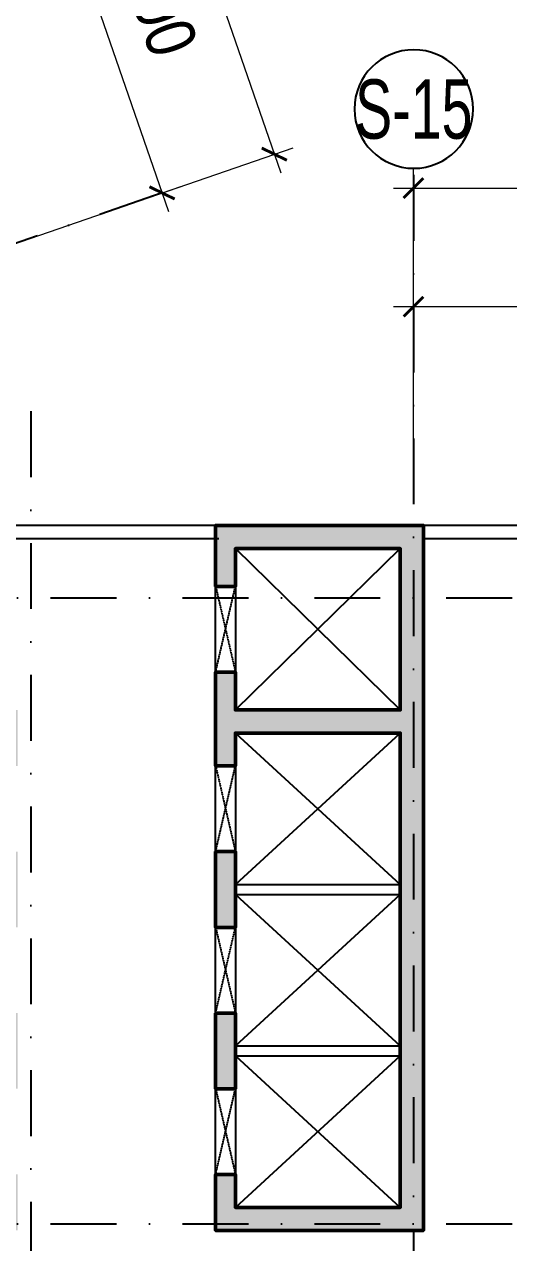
# Model space of a CAD drawing. Header units: millimetres. Extents: x -146681 to 1327256, y -72704 to 46237.
# Drawn here: x 695215 to 702558, y -22349 to -3857 of the extents above; entities that cross this region are included whole.
import ezdxf
from ezdxf.enums import TextEntityAlignment as Align

# ---------------------------------------------------------------- set-up
doc = ezdxf.new("R2010")
doc.units = ezdxf.units.MM
doc.header["$MEASUREMENT"] = 0
doc.linetypes.add('DASHDOT', pattern=[1, 0.5, -0.25, 0, -0.25])
doc.linetypes.add('DASHED', pattern=[4.5, 3, -1.5])
for name, color, linetype in [('AUDIT_I_220807103235-17', 50, 'Continuous'), ('ccu11-Khuat', 9, 'DASHED'), ('ccu11-Manh', 8, 'Continuous'), ('KT-Dim', 8, 'Continuous'), ('KT-Hatch', 251, 'Continuous'), ('KT-Luoi truc South Tower', 8, 'DASHDOT'), ('Xref_ST_MBDV Cot vach 30.7.2022|Xref_ST_MBDV Cot vach 30.7.2022|Xref_ST_MBDV Cot vach 30.7.2022|Xref_ST_MBDV Cot vach 30.7.2022|A-GRID-SYM', 50, 'Continuous')]:
    doc.layers.add(name, color=color, linetype=linetype)
doc.layers.add('KT-Kich thuoc', color=159, linetype='Continuous', lineweight=18)
doc.layers.add('ST_MBDV Cot vach 220805$0$Xref_ST_MBDV Cot vach 30.7.2022$0$KT-Net cot vach', color=6, linetype='Continuous', lineweight=50)
doc.styles.add('Arial Narrow', font='ARIALN.TTF')
doc.styles.add('HBA-Text', font='GOTHIC.TTF')
doc.dimstyles.new('CCU_1-300', dxfattribs={"dimscale": 300, "dimtxt": 2.5, "dimasz": 1, "dimexe": 1, "dimexo": 2, "dimgap": 0.5, "dimtad": 1, "dimdec": 0, "dimdsep": 46, "dimtxsty": 'Arial Narrow', "dimblk": 'ARCHTICK', "dimcen": -1, "dimdle": 1, "dimclrd": 256, "dimclre": 256, "dimclrt": 3, "dimadec": 0, "dimazin": 2, "dimtfac": 0.1, "dimtdec": 0, "dimtix": 1, "dimtmove": 2, "dimatfit": 1, "dimfxl": 1, "dimtvp": 0.833333, "dimtolj": 1, "dimtzin": 12, "dimarcsym": 0})

# ---------------------------------------------------------------- blocks, each defined once
blk = doc.blocks.new('_ArchTick')
at = {"color": 0, "const_width": 0.15}
blk.add_lwpolyline([(-0.5, -0.5), (0.5, 0.5)], dxfattribs=at)
blk = doc.blocks.new('*D475')
at = {"layer": 'Defpoints', "color": 0, "transparency": 16777216}
for p in [(-42197, 37814, 0), (-37735, 33219), (-40305, 32332, 0)]:
    blk.add_point(p, dxfattribs=at)
at = {"layer": 'KT-Kich thuoc', "lineweight": -2, "transparency": 16777216}
for p, q in [((-39726, 38985), (-37637, 32935)), ((-41630, 38010), (-39344, 38799)), ((-39737, 32528), (-37452, 33317))]:
    blk.add_line(p, q, dxfattribs=at)
at = {"layer": 'KT-Kich thuoc', "lineweight": -2, "transparency": 16777216, "xscale": 300, "yscale": 300, "zscale": 300}
for p, rotation in [((-39628, 38701), 109.0471074798708), ((-37735, 33219), 289.0471074798708)]:
    blk.add_blockref('_ArchTick', p, dxfattribs=dict(at, rotation=rotation))
at = {"layer": 'KT-Kich thuoc', "color": 3, "transparency": 16777216, "insert": (-37846, 36248), "char_height": 750, "attachment_point": 5, "rotation": 289.0471, "style": 'Arial Narrow'}
blk.add_mtext('\\A1;5800', dxfattribs=at)
blk = doc.blocks.new('*D453')
at = {"layer": 'Defpoints', "color": 0, "transparency": 16777216}
for p in [(-48876, 62062, 0), (-36033, 33807), (-38792, 32854, 0)]:
    blk.add_point(p, dxfattribs=at)
at = {"layer": 'KT-Kich thuoc', "lineweight": -2, "transparency": 16777216}
for p, q in [((-46215, 63298), (-35935, 33523)), ((-48308, 62258), (-45834, 63113)), ((-38225, 33050), (-35749, 33904))]:
    blk.add_line(p, q, dxfattribs=at)
at = {"layer": 'KT-Kich thuoc', "lineweight": -2, "transparency": 16777216, "xscale": 300, "yscale": 300, "zscale": 300}
for p, rotation in [((-46117, 63015), 109.0471074798708), ((-36033, 33807), 289.0471074798708)]:
    blk.add_blockref('_ArchTick', p, dxfattribs=dict(at, rotation=rotation))
at = {"layer": 'KT-Kich thuoc', "color": 3, "transparency": 16777216, "insert": (-40571, 48585), "char_height": 750, "attachment_point": 5, "rotation": 289.0471, "style": 'Arial Narrow'}
blk.add_mtext('\\A1;30900', dxfattribs=at)
blk = doc.blocks.new('*D455')
at = {"layer": 'Defpoints', "color": 0, "transparency": 16777216}
for p in [(-25223, 31492), (-33923, 28684, 0), (-25223, 28649, 0)]:
    blk.add_point(p, dxfattribs=at)
at = {"layer": 'KT-Kich thuoc', "lineweight": -2, "transparency": 16777216}
for p, q in [((-33923, 29284), (-33923, 31792)), ((-25223, 29249), (-25223, 31792)), ((-34223, 31492), (-24923, 31492))]:
    blk.add_line(p, q, dxfattribs=at)
at = {"layer": 'KT-Kich thuoc', "lineweight": -2, "transparency": 16777216, "xscale": 300, "yscale": 300, "zscale": 300, "rotation": 180}
blk.add_blockref('_ArchTick', (-33923, 31492), dxfattribs=at)
at = {"layer": 'KT-Kich thuoc', "lineweight": -2, "transparency": 16777216, "xscale": 300, "yscale": 300, "zscale": 300}
blk.add_blockref('_ArchTick', (-25223, 31492), dxfattribs=at)
at = {"layer": 'KT-Kich thuoc', "color": 3, "transparency": 16777216, "insert": (-29573, 32025), "char_height": 750, "attachment_point": 5, "style": 'Arial Narrow'}
blk.add_mtext('\\A1;8700', dxfattribs=at)
blk = doc.blocks.new('*D459')
at = {"layer": 'Defpoints', "color": 0, "transparency": 16777216}
for p in [(-6323, 33292), (-33923, 28921), (-6323, 28921)]:
    blk.add_point(p, dxfattribs=at)
at = {"layer": 'KT-Kich thuoc', "lineweight": -2, "transparency": 16777216}
for p, q in [((-33923, 29521), (-33923, 33592)), ((-6323, 29521), (-6323, 33592)), ((-34223, 33292), (-6023, 33292))]:
    blk.add_line(p, q, dxfattribs=at)
at = {"layer": 'KT-Kich thuoc', "lineweight": -2, "transparency": 16777216, "xscale": 300, "yscale": 300, "zscale": 300, "rotation": 180}
blk.add_blockref('_ArchTick', (-33923, 33292), dxfattribs=at)
at = {"layer": 'KT-Kich thuoc', "lineweight": -2, "transparency": 16777216, "xscale": 300, "yscale": 300, "zscale": 300}
blk.add_blockref('_ArchTick', (-6323, 33292), dxfattribs=at)
at = {"layer": 'KT-Kich thuoc', "color": 3, "transparency": 16777216, "insert": (-20123, 33825), "char_height": 750, "attachment_point": 5, "style": 'Arial Narrow'}
blk.add_mtext('\\A1;27600', dxfattribs=at)
blk = doc.blocks.new('GRID-SYM-flat-73')
at = {"layer": 'Xref_ST_MBDV Cot vach 30.7.2022|Xref_ST_MBDV Cot vach 30.7.2022|Xref_ST_MBDV Cot vach 30.7.2022|Xref_ST_MBDV Cot vach 30.7.2022|A-GRID-SYM'}
blk.add_circle((0, 0, 0), 900, dxfattribs=at)
at = {"layer": 'Xref_ST_MBDV Cot vach 30.7.2022|Xref_ST_MBDV Cot vach 30.7.2022|Xref_ST_MBDV Cot vach 30.7.2022|Xref_ST_MBDV Cot vach 30.7.2022|A-GRID-SYM', "style": 'HBA-Text'}
blk.add_attdef('GRID', text='', height=900, rotation=359.6303, dxfattribs=at).set_placement((0, 0, 0), align=Align.MIDDLE_CENTER)
blk = doc.blocks.new('MBCV-T37')
at = {"layer": 'KT-Hatch'}
h = blk.add_hatch(dxfattribs=at)
h.set_pattern_fill('BTCT', color=256, scale=30)
h.set_pattern_definition([(50, (33773.05, -17470.41), (215.17805, -18.82564), [22.5, -247.5]), (355, (33773.05, -17470.41), (-41.6254, 225.6576), [18, -198]), (100.4514, (33790.98, -17471.98), (173.5528, 206.8319), [19.1221, -210.3426]), (46.1842, (33773.05, -17410.41), (320.1723, -49.6557), [33.75, -371.25]), (96.6356, (33799.73, -17414.55), (280.3988, 292.2354), [28.683, -315.514]), (351.1842, (33773.05, -17410.4), (280.3986, 292.2356), [27, -297]), (21, (33803.05, -17425.41), (179.0721, -120.78567), [22.5, -247.5]), (326, (33803.05, -17425.41), (72.9946, 217.545), [18, -198]), (71.4514, (33817.97, -17435.48), (252.0668, 96.75915), [19.1221, -210.3426]), (37.5, (33773.05, -17470.415), (3.64796, 99.86816), [0, -195.6, 0, -201, 0, -198.75]), (7.5, (33773.05, -17470.41), (78.92086, 118.32351), [0, -114.6, 0, -191.1, 0, -75.75]), (327.5, (33706.15, -17470.415), (160.14673, -6.76646), [0, -75, 0, -234, 0, -310.5]), (317.5, (33676.15, -17470.41), (174.95585, 30.0315), [0, -97.5, 0, -155.4, 0, -220.5]), (45, (33773.05, -17470.41), (-79.54951, 79.54951), []), (45, (33826.08, -17470.41), (-79.54951, 79.54951), [])])
h.paths.add_polyline_path([(-3150, 2150), (-2850, 2150), (-2850, 3300), (-3150, 3300)], flags=17)
h.paths.add_polyline_path([(-2850, 5750), (-3150, 5750), (-3150, 4600), (-2850, 4600)], flags=17)
h.paths.add_polyline_path([(-3150, 7050), (-2850, 7050), (-2850, 7550), (-350, 7550), (-350, 350), (-2850, 350), (-2850, 850), (-3150, 850), (-3150, 0), (0, 0), (0, 10700), (-3150, 10700), (-3150, 9775), (-2850, 9775), (-2850, 10350), (-350, 10350), (-350, 7900), (-2850, 7900), (-2850, 8475), (-3150, 8475)])
h.paths.add_polyline_path([(-6450, 350), (-8950, 350), (-8950, 7550), (-6450, 7550), (-6450, 7050), (-6150, 7050), (-6150, 7900), (-9300, 7900), (-9300, 0), (-6150, 0), (-6150, 850), (-6450, 850)])
h.paths.add_polyline_path([(-6450, 2150), (-6150, 2150), (-6150, 3300), (-6450, 3300)], flags=17)
h.paths.add_polyline_path([(-6450, 4600), (-6150, 4600), (-6150, 5750), (-6450, 5750)], flags=17)
at = {"layer": 'ST_MBDV Cot vach 220805$0$Xref_ST_MBDV Cot vach 30.7.2022$0$KT-Net cot vach'}
blk.add_lwpolyline([(-3150, 9775), (-3150, 10700), (0, 10700), (0, 0), (-3150, 0), (-3150, 850), (-2850, 850), (-2850, 350), (-350, 350), (-350, 7550), (-2850, 7550), (-2850, 7050), (-3150, 7050), (-3150, 8475), (-2850, 8475), (-2850, 7900), (-350, 7900), (-350, 10350), (-2850, 10350), (-2850, 9775)], close=True, dxfattribs=at)
at = {"layer": 'ST_MBDV Cot vach 220805$0$Xref_ST_MBDV Cot vach 30.7.2022$0$KT-Net cot vach', "elevation": 0}
for points in [[(-3150, 5750), (-2850, 5750), (-2850, 4600), (-3150, 4600)], [(-3150, 3300), (-2850, 3300), (-2850, 2150), (-3150, 2150)]]:
    blk.add_lwpolyline(points, close=True, dxfattribs=at)
blk = doc.blocks.new('mbkc-t37')
blk.add_line((6200, 10700, 0), (3064, 10700, 0))
at = {"elevation": 0}
for points in [[(6200, 10700), (3064, 10700), (3074, 12373, 0.085159), (2784, 14138), (1049, 19152), (-3079, 31083, 0.260467), (-5870, 33557), (-20929, 37908, 0.435644), (-25490, 33654, 0.102481), (-25386, 32033), (-24080, 28306), (-24089, 28303)], [(6200, 10500), (2863, 10500), (2874, 12375, 0.085159), (2595, 14072), (860, 19087), (-3268, 31017, 0.260924), (-5919, 33363), (-20964, 37710, 0.435158), (-25290, 33640, 0.102973), (-25195, 32093), (-23825, 28182), (-24023, 28114)], [(-26286, 27544), (-26287, 27544), (-28875, 34908, 0.338337), (-32749, 36444), (-62185, 26289, 0.459457), (-64225, 21139), (-55456, 6813, 0.279689), (-50490, 5781), (-27772, 13619, 0.204279), (-27706, 13740), (-27482, 14770, -0.275412), (-26755, 15571), (-22342, 17089, -0.414195), (-21181, 16524), (-12852, -7567, 0.319754), (-8032, -11000), (37106, -11000, 0.36531), (42072, -6689, 0.102434), (42063, -5068), (39621, 6403, 0.132611), (38155, 9202, 0.066499), (37024, 10116, 0.137615), (34943, 10700), (9300, 10700)], [(37420, 9600, 0.028724), (36920, 9945, 0.137615), (34943, 10500), (9300, 10500)]]:
    blk.add_lwpolyline(points, format="xyb", dxfattribs=at)
for points in [[(6150, 9775), (6450, 9775), (6450, 8475), (6150, 8475)], [(6150, 7050), (6450, 7050), (6450, 5750), (6150, 5750)], [(6150, 4600), (6450, 4600), (6450, 3300), (6150, 3300)], [(6150, 2150), (6450, 2150), (6450, 850), (6150, 850)]]:
    blk.add_lwpolyline(points, close=True, dxfattribs=at)
at = {"ltscale": 0.5, "elevation": 0}
for points in [[(6450, 5250), (8950, 5250)], [(6450, 5100), (8950, 5100)], [(6450, 2800), (8950, 2800)], [(6450, 2650), (8950, 2650)]]:
    blk.add_lwpolyline(points, dxfattribs=at)
at = {"layer": 'ccu11-Khuat'}
for p, q in [((6150, 9775, 0), (6450, 8475, 0)), ((6150, 8475, 0), (6450, 9775, 0)), ((6150, 7050, 0), (6450, 5750, 0)), ((6150, 5750, 0), (6450, 7050, 0)), ((6150, 4600, 0), (6450, 3300, 0)), ((6150, 3300, 0), (6450, 4600, 0)), ((6150, 2150, 0), (6450, 850, 0)), ((6150, 850, 0), (6450, 2150, 0))]:
    blk.add_line(p, q, dxfattribs=at)
at = {"layer": 'ccu11-Manh', "elevation": 0}
for points in [[(6450, 10350), (8950, 7900)], [(6450, 7900), (8950, 10350)], [(6450, 7550), (8950, 5250)], [(6450, 5250), (8950, 7550)], [(6450, 5100), (8950, 2800)], [(6450, 2800), (8950, 5100)], [(6450, 2650), (8950, 350)], [(6450, 350), (8950, 2650)]]:
    blk.add_lwpolyline(points, dxfattribs=at)
at = {"layer": 'ccu11-Khuat'}
blk.add_blockref('MBCV-T37', (9300, 0, 0), dxfattribs=at)
blk = doc.blocks.new('Asix South Tower')
at = {"layer": 'KT-Luoi truc South Tower', "ltscale": 2000}
for p, q in [((-33923, 33491.9), (-33923, -4459.1)), ((-37735.1, 33218.9), (-103274.2, 10591.7)), ((-39723, 29903.8), (-39723, -4459.1)), ((-49426.2, 27070.4), (10118.8, 27070.4)), ((-49426.2, 17570.4), (10118.8, 17570.4))]:
    blk.add_line(p, q, dxfattribs=at)
at = {"layer": 'KT-Dim'}
ref = blk.add_blockref('GRID-SYM-flat-73', (-33917.9, 34491.9, 0), dxfattribs=dict(at, xscale=-1, rotation=179.6748020054017))
ref.add_attrib('GRID', 'S-15', dxfattribs={"layer": 'AUDIT_I_220807103235-17', "height": 900, "style": 'HBA-Text', "width": 0.7}).set_placement((-33917.9, 34491.9, 0), align=Align.MIDDLE_CENTER)
at = {"layer": 'KT-Kich thuoc'}
dim = blk.add_linear_dim(base=(-36033, 33806.5), p1=(-48875.5, 62062.4, 0), p2=(-38792.1, 32854, 0), angle=109.04711, dimstyle='CCU_1-300', dxfattribs=at)
dim.commit()
dim.dimension.update_dxf_attribs({"geometry": '*D453', "text_midpoint": (-40571.3, 48584.6)})
dim = blk.add_linear_dim(base=(-37735.1, 33218.9), p1=(-42196.7, 37814.5, 0), p2=(-40304.5, 32331.8, 0), angle=109.04711, dimstyle='CCU_1-300', dxfattribs=at)
dim.commit()
dim.dimension.update_dxf_attribs({"geometry": '*D475', "text_midpoint": (-37846.3, 36248.5), "dimtype": 128})
for base, p1, p2, picture, middle in [((-6323, 33291.9), (-33923, 28921.3), (-6323, 28921.3), '*D459', (-20123, 33824.8)), ((-25223, 31491.9), (-33923, 28684.3, 0), (-25223, 28648.7, 0), '*D455', (-29573, 32024.8))]:
    dim = blk.add_linear_dim(base=base, p1=p1, p2=p2, dimstyle='CCU_1-300', dxfattribs=at)
    dim.commit()
    dim.dimension.update_dxf_attribs({"geometry": picture, "text_midpoint": middle})

msp = doc.modelspace()

# ---------------------------------------------------------------- block references
msp.add_blockref('mbkc-t37', (691965.6, -22163.9, 0))
at = {"layer": 'KT-Kich thuoc'}
msp.add_blockref('Asix South Tower', (735038.2, -39634.4), dxfattribs=at)

doc.saveas('drawing.dxf')
